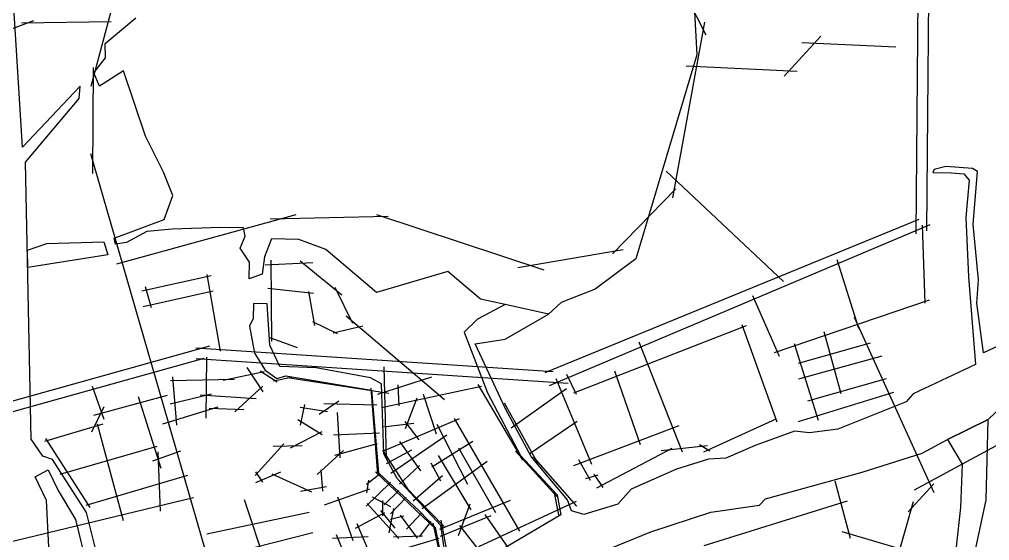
# Model space of a CAD drawing. Header units: metres. Extents: x -9699 to 502, y -2 to 5310.
# Drawn here: x -5599 to -3985, y 3106 to 3973 of the extents above; entities that cross this region are included whole.
import ezdxf

# ---------------------------------------------------------------- set-up
doc = ezdxf.new("R2010")
doc.units = ezdxf.units.M
doc.header["$MEASUREMENT"] = 0
doc.header["$XCLIPFRAME"] = 0
for name, color, linetype in [('底图', 73, 'Continuous'), ('水网', 141, 'Continuous'), ('路网', 2, 'Continuous')]:
    doc.layers.add(name, color=color, linetype=linetype)
picture_1 = doc.add_image_def('image1.jpg', size_in_pixel=(8192, 4266))

msp = doc.modelspace()

# ---------------------------------------------------------------- linework, layer by layer
at = {"layer": '水网'}
for points in [[(-5468.704509695403, 3076.894980165338), (-5487.738452902434, 3152.559753123949), (-5544.341501822521, 3240.593825614646), (-5560.361222317085, 3245.929235369104), (-5580.118895846696, 3274.20684983238), (-5589.13969692414, 3735.401027579596), (-5499.932387062791, 3841.27988241203), (-5498.318094257527, 3861.710222940418), (-5594.099065804467, 3760.096141735761), (-5626.775535501241, 4279.250760070776)], [(-4475.67439620527, 3985.330946157679), (-4471.96070194301, 3913.826859893183), (-4573.264122726352, 3574.264249924076), (-4641.084281762334, 3523.6368197173), (-4697.990878276367, 3501.828102617714), (-4718.842502906226, 3482.461406932389), (-4790.723106497033, 3498.09567620417), (-4831.819845970426, 3507.034353107564), (-4886.640033150644, 3553.234401834597), (-5005.130428052201, 3518.184631696569), (-5089.320976612988, 3589.841909992829), (-5134.534385475694, 3606.198474055018), (-5179.747885822231, 3607.756247058563), (-5191.440981989741, 3577.379795931165), (-5195.33874170146, 3548.561082823966), (-5217.165866745316, 3540.772252789589), (-5216.688595646978, 3568.909840329652), (-5232.031072950005, 3592.210666709638), (-5223.439278341611, 3612.138994473884), (-5226.507737208681, 3625.628953953521), (-5264.250211247709, 3626.242141880626), (-5344.95147536113, 3623.482831191993), (-5387.603520181001, 3619.803738612689), (-5421.356933654156, 3601.714939646431), (-5439.767869824267, 3598.955628957789), (-5441.915818476366, 3608.766530841473), (-5358.408288129169, 3639.715309358617), (-5344.170477974389, 3679.939884640037), (-5359.390183988566, 3718.69281589306), (-5389.715424207317, 3778.436483865051), (-5426.325602983895, 3887.185579633944), (-5466.398901834807, 3861.481223100389), (-5475.798864525015, 3883.725377792886), (-5456.009541611798, 3908.935384794386), (-5456.504286120106, 3932.66244814972), (-5405.508367848902, 3975.322388421176)], [(-3952.175861339223, 3437.936602372), (-3994.922239907159, 3418.137121065988), (-4006.006028336893, 3500.48540572645), (-4002.875826243108, 3539.396092285723), (-4011.739140681886, 3631.495815217104), (-4004.866531827996, 3719.84866070116), (-4012.915289157688, 3724.314553773447), (-4057.461702769534, 3727.918496397958), (-4077.11982459222, 3722.692783082377), (-4078.923327700731, 3718.187844331858), (-4048.624563091979, 3717.106654564584), (-4027.523653384857, 3715.484883873517), (-4018.686513707304, 3705.21362296394), (-4024.198400036919, 3642.798150060971), (-4019.975648077095, 3544.616012266848), (-4008.147430455028, 3398.330855276734), (-4111.921670298098, 3349.741935858287), (-4123.259832139578, 3336.147646225902), (-4237.397233094969, 3290.833356757853), (-4284.261591565933, 3284.791453356756), (-4309.205554918372, 3287.812405057304), (-4374.728502489086, 3263.921936197274), (-4423.482408576528, 3242.886604033842), (-4452.744878977617, 3240.969373285649), (-4505.993031723941, 3224.19360772891), (-4581.307968420754, 3191.121373832601), (-4603.374752371244, 3166.197374106076), (-4659.883944511544, 3148.963306934625), (-4680.349942855726, 3154.977625687814), (-4687.272272804155, 3173.62204174239), (-4747.453415234311, 3245.220843183948), (-4790.26280306009, 3324.735321786472), (-4841.088421420224, 3433.115780315428), (-4791.21210360527, 3440.444334439182), (-4718.842502906226, 3482.461406932389), (-4790.723106497033, 3498.09567620417), (-4837.17655407211, 3473.667139191914), (-4859.180839847955, 3452.170029413097), (-4820.551126969105, 3351.524482050319), (-4765.162265717561, 3247.164360314735), (-4704.61255928556, 3181.566685575625), (-4698.429657215244, 3148.207227929002), (-4875.576206497346, 3043.801555228788)], [(-5586.27440535123, 3588.911178215968), (-5553.790652288095, 3599.612720972561), (-5458.90491308803, 3602.433952167303), (-5452.181309604654, 3581.196687874042), (-5585.704492408749, 3559.774017487305), (-5586.27440535123, 3588.911178215968)], [(-4885.741030820638, 3048.53046568526), (-4897.890354718489, 3130.702563179128), (-4970.445916691846, 3208.720002279358), (-4992.733926657702, 3250.121822653611), (-4996.942149252157, 3366.215289356556), (-5015.131052887591, 3376.487262218076), (-5105.464899648032, 3392.712437644264), (-5166.115325977138, 3395.250616126974), (-5182.627475138601, 3430.785212603784), (-5187.073059375296, 3499.316227074693), (-5209.936037945474, 3499.95077169537), (-5210.571095332189, 3474.886182399496), (-5216.604396047543, 3462.512527396688), (-5208.030792773453, 3417.459733690039), (-5190.565984520034, 3389.222421290778), (-5171.195967600542, 3375.2624117162), (-5156.271534917738, 3379.386958730522), (-5013.382126164055, 3355.987178318777), (-5001.516124890848, 3218.536605092997), (-4933.767957556564, 3154.722886489969), (-4907.503720264845, 3127.471795052472), (-4890.284779538415, 3040.659194781874)], [(-4617.584398687539, 3091.577258008078), (-4548.630476557568, 3119.884774453039), (-4448.471712310333, 3152.667285787309), (-4367.618678016732, 3164.353125412154), (-4357.448487319802, 3175.022800214021), (-4196.759437802298, 3219.225760615798), (-4097.091568972348, 3251.234812941087), (-4054.507678357295, 3273.56331507342), (-3987.268148328658, 3306.749880076171), (-3873.145167220799, 3415.639733241768)], [(-4014.430030256028, 3062.178207552879), (-3990.121306820024, 3173.598058733738), (-3987.268148328658, 3306.749880076171), (-4054.507678357295, 3273.56331507342), (-4030.574929629596, 3232.463683400165), (-4032.818621400386, 3160.726149048251), (-4040.395575921051, 3095.267723733654)], [(-5603.513729502353, 2972.300737918624), (-5589.582112448951, 2795.938640543049), (-5536.114120913087, 2807.513583182596), (-5554.356396237373, 3172.00473820078), (-5573.438527289333, 3211.819031376526), (-5551.550220894815, 3223.034326605171), (-5534.713022815711, 3188.827688023668), (-5506.089844490738, 3140.601905976635), (-5485.324022835616, 3056.487198741716), (-5474.660454317265, 3034.056608284423), (-5387.080141329388, 2963.193630117663), (-5357.895720634711, 2930.669264182703), (-5359.579447743811, 2893.098024468747), (-5536.114120913087, 2807.513583182596), (-5589.582112448951, 2795.938640543049), (-5774.375160073374, 2714.277682666079)]]:
    msp.add_lwpolyline(points, dxfattribs=at)
at = {"layer": '路网'}
for p, q in [((-4093.848568344649, 5091.742765611972), (-4107.505148253687, 3615.935383936394)), ((-4075.698429731534, 5090.985611975859), (-4089.937400907476, 3620.72548293057)), ((-5479.932502413285, 3861.689348073934), (-5310.331197704363, 4495.53232588624)), ((-4492.192806553751, 4016.022981966183), (-4457.013434750172, 3946.772942057192)), ((-5871.604139854616, 3858.221574651452), (-5575.604023329943, 3971.025153296633)), ((-5595.842443624643, 3966.715680254589), (-5446.542481739285, 3969.367659369742)), ((-4459.161749337551, 3968.08916374157), (-4512.291344784665, 3675.702108172336)), ((-4326.338309622733, 3878.433238537932), (-4265.789467711264, 3944.768431842953)), ((-4297.126153063858, 3934.154802313482), (-4140.442726300897, 3927.255948366831)), ((-5476.755146193841, 3892.359007878788), (-5477.851486816107, 3716.235508878925)), ((-4489.521478957118, 3895.624365082382), (-4304.833024663967, 3886.355599968803)), ((-5481.273742038575, 3749.334261653546), (-5218.717331330793, 2841.854923002447)), ((-4523.25458302183, 3720.360646474117), (-4327.602799007682, 3536.670771401994)), ((-4612.477382168509, 3582.875923022891), (-4506.769472784479, 3690.649998212342)), ((-5437.153719616269, 3565.815284324636), (-5138.845194642854, 3648.037740228924)), ((-5182.156837817922, 3641.005564785788), (-4985.630559951169, 3645.333073512331)), ((-5005.106825226175, 3648.079230466341), (-4726.81450304405, 3555.932421717198)), ((-4724.283877528047, 3385.159132727427), (-4101.64781649773, 3640.295876902106)), ((-4716.999536056355, 3363.50509677257), (-4083.750553005309, 3631.363521077263)), ((-4097.117274360162, 3630.204060330115), (-4092.370482861967, 3500.568656627797)), ((-4109.886466469441, 3189.982643044097), (-3325.209172655268, 3615.371177414424)), ((-4769.960651985486, 3559.704500005653), (-4594.679662055932, 3589.881231263368)), ((-5181.116859211834, 3571.946004731648), (-5179.626832636983, 3436.965723276657)), ((-5132.29614724846, 3571.174234863555), (-5062.718703609811, 3514.323420241297)), ((-4238.703890317469, 3573.336949434312), (-4202.754881854635, 3459.224551837284)), ((-5190.431971202801, 3564.376852730048), (-5110.959080595225, 3568.084503021195)), ((-5395.568722261923, 3521.016829471169), (-5280.360492476655, 3546.335348294049)), ((-5264.744016629913, 3420.625993386551), (-5286.842779786588, 3548.101756908665)), ((-5393.211533513937, 3495.109512430027), (-5276.824672848736, 3521.016829471169)), ((-5389.970389858973, 3528.376863038761), (-5379.952282921121, 3493.343117775254)), ((-5185.793489562602, 3525.446399034424), (-5109.72214972411, 3517.413138123815)), ((-5074.554076396736, 3526.944694922502), (-5045.286385645784, 3467.395945385042)), ((-5118.149437178129, 3520.114269842848), (-5108.292650002979, 3463.533801521855)), ((-4379.238565197861, 3513.239470498682), (-4334.765449912526, 3412.307340151014)), ((-4342.389402313631, 3418.655282425658), (-4084.445405193378, 3506.256746306235)), ((-5055.448910094661, 3479.487639497994), (-4892.081784589048, 3340.205353516458)), ((-4210.037389764067, 3477.400135594484), (-4077.381891302335, 3185.804565933566)), ((-5111.384958927796, 3469.906343782057), (-5070.604863468799, 3450.209383556109)), ((-5077.176079256198, 3451.368036486954), (-5027.698771399673, 3462.568255086177)), ((-4676.777653790617, 3351.400406974121), (-4389.231912129762, 3463.601506755829)), ((-4397.03454639086, 3464.978896451858), (-4339.035437193547, 3303.356535628926)), ((-5184.096875855574, 3443.913229551637), (-5136.913163394098, 3427.040694369765)), ((-4260.600994644279, 3453.374386866836), (-4232.030603913073, 3350.539112638921)), ((-5730.040518318361, 3304.897291174717), (-5282.502380090664, 3429.829022551203)), ((-5305.733377193099, 3426.415580615843), (-4711.293392862659, 3386.819733494576)), ((-4568.224895509498, 3436.401243103262), (-4496.080390455797, 3253.407257521758)), ((-4310.168873745714, 3433.426414720867), (-4269.894969694178, 3306.17205429377)), ((-4302.940222428471, 3400.752999552269), (-4183.151117381267, 3434.458200607104)), ((-5729.357254749688, 3287.14742867208), (-5292.199068830353, 3409.181562497162)), ((-5305.050113624428, 3408.665718113205), (-4686.30648478248, 3367.450997063647)), ((-5287.908059713096, 3410.981822541996), (-5288.906314728023, 3308.996632896109)), ((-4301.90754230917, 3374.614256249517), (-4163.530487162177, 3412.790571357567)), ((-5221.182058786485, 3393.790723764392), (-5194.428860892469, 3353.096388185563)), ((-4992.955846286001, 3394.826823241823), (-4989.055916381294, 3241.648812758381)), ((-5344.56615959543, 3377.832153401798), (-5338.17736400586, 3297.640385142218)), ((-5260.313582359617, 3372.645625362871), (-5192.033048856654, 3387.008334501255)), ((-5198.563341481801, 3387.955788981626), (-5170.42583822424, 3369.84695622739)), ((-5176.634111925029, 3371.547781504022), (-5146.79437304521, 3377.350608650058)), ((-5153.382710119934, 3376.663868179932), (-4984.349606698749, 3350.793837876925)), ((-5002.725274739241, 3349.286956685981), (-4912.887799287557, 3378.193224716588)), ((-4706.402153629737, 3375.041776412496), (-4647.189513870856, 3232.680884582722)), ((-4688.685016297394, 3382.268521408135), (-4672.691324540275, 3349.288199111926)), ((-4609.056938925569, 3388.048580051776), (-4566.520579048469, 3265.307380722168)), ((-5478.631497799193, 3362.714119089265), (-5459.119801314409, 3307.347682392556)), ((-5347.760575643188, 3371.847694750765), (-5241.546424584996, 3374.241486587084)), ((-5240.747820573051, 3319.982372481978), (-5194.428860892469, 3362.272555325177)), ((-5014.568897869314, 3359.242529727293), (-5003.274346906511, 3215.434508924413)), ((-4996.63382005647, 3327.143352661688), (-4830.197822441537, 3362.552254720621)), ((-4969.723938654539, 3364.450011489145), (-4967.815407947637, 3329.6488371943)), ((-4836.526200695225, 3365.081457024886), (-4762.167902238163, 3239.253401580383)), ((-4287.450239674675, 3338.157598245036), (-4156.301835844926, 3374.958184878262)), ((-5475.509619060439, 3314.365965066765), (-5352.976106726463, 3347.507844615094)), ((-5401.525177966985, 3345.07320628092), (-5364.168025759746, 3226.024133898091)), ((-5348.381395712073, 3332.926845426475), (-5279.488219471481, 3349.947857488461)), ((-5298.532457354472, 3347.967598053382), (-5205.39889680341, 3341.990091403694)), ((-4938.233255002546, 3342.758873865587), (-4957.557055398036, 3291.748926958968)), ((-4927.672268184397, 3349.314276096886), (-4905.840034918525, 3283.4088426798)), ((-4781.124197304154, 3293.293681201411), (-4688.892224030604, 3358.437060800476)), ((-4302.596007890686, 3303.420597344123), (-4144.254107986808, 3352.25876974249)), ((-5479.021746331266, 3286.292848329773), (-5458.339340756204, 3328.402530415182)), ((-5360.538239834212, 3300.034176978537), (-5268.698924484983, 3327.961650683354)), ((-5132.423151424613, 3327.344402306984), (-5086.487066075591, 3320.097457419893)), ((-5124.867881434177, 3332.1756942451), (-5132.120955227372, 3297.752733951089)), ((-5100.691017464757, 3315.870082208981), (-5067.749989198106, 3338.214805677782)), ((-5092.709942153633, 3333.786995054627), (-5004.822650689959, 3331.56604002281)), ((-4792.404132166338, 3334.553557901631), (-4736.613888070067, 3233.824768000673)), ((-5283.47306219991, 3325.966831133011), (-5225.973646352176, 3323.573053256534)), ((-5065.332310102348, 3243.400703137258), (-5070.167668293856, 3318.587686541641)), ((-5557.068568776368, 3270.696661507122), (-5459.900261872608, 3299.939501329711)), ((-5469.777966953174, 3299.566131394068), (-5426.692119620071, 3138.800053323039)), ((-5136.049688321218, 3307.113366443638), (-5095.55342657007, 3282.051038642176)), ((-4993.819065817283, 3295.086027202568), (-4942.765978925496, 3300.80677047731)), ((-4991.775353602964, 3255.3294160942), (-4866.820767120525, 3308.471477597787)), ((-4957.795621736405, 3303.428777811568), (-4934.654759927107, 3272.918160972777)), ((-4904.644355763142, 3299.289196047352), (-4853.911243462906, 3199.399602051615)), ((-4876.111055070163, 3308.471477597787), (-4766.993513342859, 3121.500612211236)), ((-4751.119853126758, 3249.994606612949), (-4671.195420508586, 3304.404905807525)), ((-4676.787692924976, 3230.687195779583), (-4501.193996945853, 3297.143763761061)), ((-4460.227538647173, 3253.299724858396), (-4340.09965844771, 3308.141411092203)), ((-5148.440353009108, 3260.008266557056), (-5095.55342657007, 3286.882330580291)), ((-5076.514116989399, 3281.749073298654), (-5000.356915172655, 3285.07059435852)), ((-4981.004238576148, 3217.701555260863), (-4887.820956930539, 3281.285159827432)), ((-5556.065933048267, 3275.529684465651), (-5482.138039660727, 3160.80252334414)), ((-5531.685475434009, 3216.201598151578), (-5370.066510027123, 3262.563950681702)), ((-5207.069299243267, 3214.111000124886), (-5159.622159896155, 3266.651294716945)), ((-5177.150415478733, 3262.725870889717), (-5129.098847231202, 3263.933690384285)), ((-5074.700866794068, 3247.93004369169), (-5003.379023168832, 3267.25521144415)), ((-4966.988876889198, 3270.687894726311), (-4932.13982899885, 3221.486305759686)), ((-4913.224238059456, 3228.471936363327), (-4844.958343439685, 3270.962289381773)), ((-4531.396166829078, 3255.293413661535), (-4453.908797962467, 3263.932769034709)), ((-4467.543913745765, 3265.261899556748), (-4450.250610413175, 3254.961141500906)), ((-5377.537962372138, 3238.204068172681), (-5330.743147722838, 3255.09882742311)), ((-5369.280025988308, 3253.134314689869), (-5364.95447329263, 3154.516099349585)), ((-5104.015321658175, 3215.620771003134), (-5059.892523010422, 3255.176974618942)), ((-4995.05902668168, 3255.718951526942), (-4950.982444557929, 3187.266475127441)), ((-4988.201348758528, 3233.975939130301), (-4946.155227191746, 3256.684372324042)), ((-4902.406139883824, 3247.108060271721), (-4848.315685511632, 3156.90924903317)), ((-4868.832755670258, 3260.153337235706), (-4807.28158170033, 3152.436571477644)), ((-4773.538225815537, 3254.156566003981), (-4704.786145045146, 3178.891840239183)), ((-4638.210293062635, 3193.471513242808), (-4512.77258692879, 3259.28080522765)), ((-4966.988876889198, 3199.156337843939), (-4933.276222502588, 3230.56966786931)), ((-4929.264839953495, 3158.772860028025), (-4820.710913482194, 3237.790005297444)), ((-4914.715323306649, 3234.73288364613), (-4898.42717461224, 3205.211921890251)), ((-4744.135463074998, 3245.141984036172), (-4672.014613872452, 3162.760433072088)), ((-4668.806143036593, 3240.655681674798), (-4649.517461358395, 3206.098260182101)), ((-5488.429802453451, 3164.338635096099), (-5318.946142682142, 3214.237099378181)), ((-5206.767103046026, 3220.150111557568), (-5194.67863455537, 3202.938631410563)), ((-5206.162674145598, 3202.032763299676), (-5164.457554593602, 3219.848160173886)), ((-5179.265898377249, 3216.526639114022), (-5113.383878349885, 3186.633019374446)), ((-5094.344568769222, 3187.840838869013), (-5097.366676765393, 3223.471618657593)), ((-5021.672005248131, 3199.65731469582), (-4999.505231519404, 3216.349446838798)), ((-5006.880125644835, 3220.052685819856), (-4906.213688510087, 3124.62440281165)), ((-4943.882440184279, 3171.906223595389), (-4895.396816272914, 3213.916818721879)), ((-4656.501303821001, 3209.088807346647), (-4635.882345575097, 3215.069901675744)), ((-4643.531289815618, 3216.066746077313), (-4628.233364828637, 3193.803799363277)), ((-5022.339297382625, 3162.825667414018), (-4981.965549576628, 3202.460688298077)), ((-5020.955904667665, 3184.989652807713), (-5017.733452055589, 3206.096766478998)), ((-4242.212257476151, 3204.901106006862), (-4216.926744519784, 3109.529028579338)), ((-4120.056581653582, 3153.299680592311), (-4077.553369172849, 3200.237248414373)), ((-5131.81875903014, 3187.840838869013), (-5088.300352776867, 3195.691700483312)), ((-5091.849898639404, 3165.13463925), (-5016.301250894663, 3191.429104590892)), ((-4992.191192801175, 3164.939536497419), (-4968.213760799081, 3188.720546235885)), ((-4958.58907841036, 3196.439138346699), (-4892.733817239314, 3129.25505319645)), ((-4709.768184116152, 3187.652813756355), (-4702.394750228449, 3148.228446888928)), ((-5754.023201918179, 3070.451215124411), (-5309.730127491741, 3177.18731010274)), ((-5225.508816178291, 3173.926771134642), (-5172.92704291788, 3016.911716584029)), ((-5070.196215941389, 3178.583523167525), (-5044.698311407883, 3105.628481190655)), ((-5020.71857953137, 3167.042991538647), (-4968.204926360844, 3109.133727731825)), ((-5012.289941357455, 3178.327360065789), (-4981.789225871303, 3162.473348920197)), ((-4994.835756333486, 3146.971656268426), (-4994.835756333486, 3172.338071309405)), ((-4981.935505185429, 3149.944390674511), (-4955.520571360466, 3177.179302655064)), ((-4899.79486977165, 3124.482392594972), (-4781.91502555021, 3172.936306380893)), ((-4868.459737943339, 3114.046168231815), (-4849.061757471405, 3166.972745613419)), ((-4834.548089660717, 3095.684229581252), (-4672.012533033696, 3171.262716756111)), ((-4459.667464467653, 3097.528562034226), (-4221.351702898608, 3171.426144627065)), ((-4112.039803530075, 3170.21230844057), (-4346.172057028161, 2336.539754323667)), ((-5287.352147211095, 3116.613285467105), (-5117.357659777553, 3152.732715567028)), ((-5040.037999213687, 3126.331024679301), (-4991.489804115794, 3152.471345444205)), ((-4998.515044317915, 3155.559834860622), (-4974.629242233081, 3126.078756373498)), ((-4984.183577669393, 3118.217145680816), (-4976.034282972316, 3158.929112540162)), ((-4955.292518733724, 3124.504044310001), (-4930.953130305482, 3150.775475911502)), ((-4824.672173371364, 3148.950254482301), (-4745.732196521617, 3035.522950094037)), ((-5037.868962096602, 3133.901698303684), (-4993.639091517645, 3030.972334740309)), ((-4981.586143309658, 3141.189950363423), (-4959.378665454344, 3146.69275258398)), ((-4965.774433679055, 3148.112831477018), (-4937.52653644947, 3109.770757204387)), ((-4933.429985535053, 3111.941456804803), (-4914.110565852737, 3137.386437836873)), ((-4911.240541615647, 3134.348804125071), (-4895.031428288108, 3060.163397508711)), ((-4898.398115881501, 3112.970688039941), (-4814.260057789295, 3147.154990874156)), ((-4897.941974122077, 3139.51472743712), (-4884.19766906288, 3065.305323852264)), ((-5274.804214920194, 3077.210277158027), (-5111.083675379131, 3119.001353768181)), ((-4867.149393620588, 3130.546478185094), (-4829.934833627223, 3083.222515894751)), ((-4230.833793073463, 3120.897882070606), (-4119.577623679695, 3088.054519784812)), ((-5078.598934895679, 3109.681539853806), (-5018.910659203744, 3112.576573779004)), ((-5072.514197306446, 3115.76112086861), (-5050.783012491162, 3063.939883781037)), ((-5004.836522948354, 3078.521231965708), (-4900.980327262949, 3109.567850900097)), ((-4976.635207302199, 3111.941456804803), (-4928.336676349383, 3113.52078957602))]:
    msp.add_line(p, q, dxfattribs=at)

# ---------------------------------------------------------------- pictures from other files: only their frames are drawn
at = {"layer": '底图'}
image = msp.add_image(picture_1, insert=(-9698.9369754646, -2.149264351087595), size_in_units=(10200.609525968895, 5311.987333713782), dxfattribs=at)
image.set_boundary_path([(-0.5, -0.5), (8191.500000000001, 4265.5)])
image.dxf.clipping = 0

doc.saveas('drawing.dxf')
